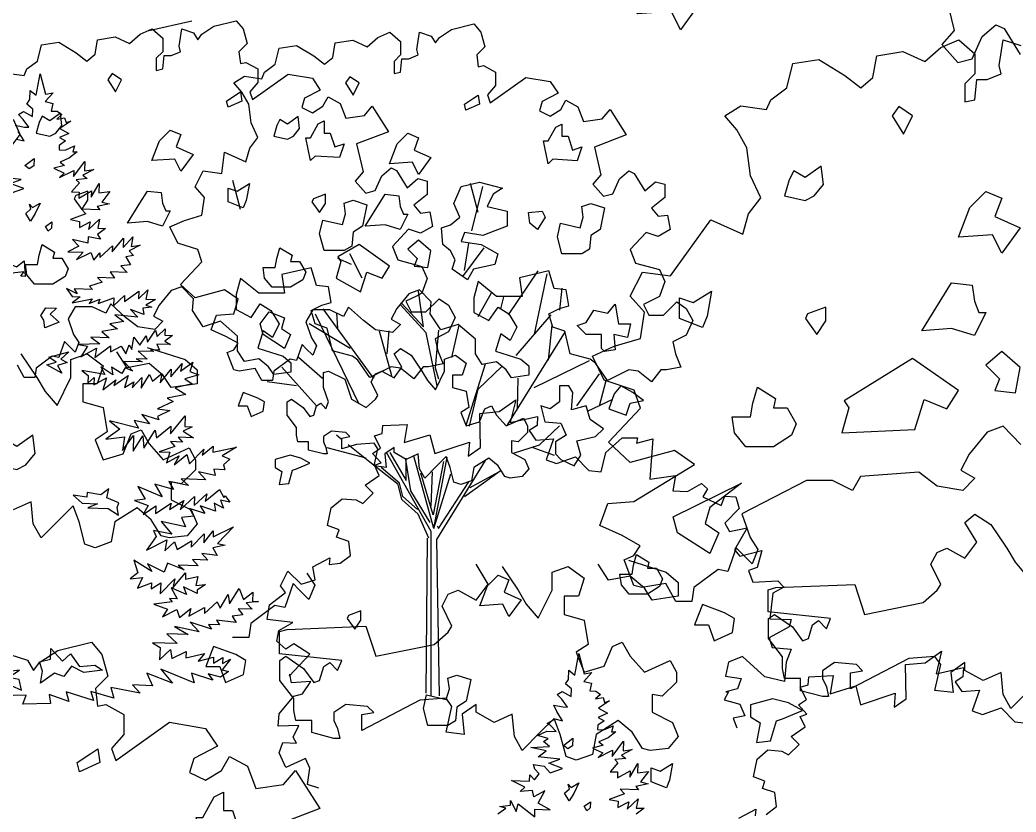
# Model space of a CAD drawing. Header units: inches. Extents: x -11 to 128, y 7 to 56.
# Drawn here: x 49.58 to 50.354, y 22.589 to 23.204 of the extents above; entities that cross this region are included whole.
import ezdxf

# ---------------------------------------------------------------- set-up
doc = ezdxf.new("R2010")
doc.units = ezdxf.units.IN
doc.header["$MEASUREMENT"] = 0
doc.layers.add('CAY', color=94, linetype='Continuous')
doc.layers.add('CAY-3', color=61, linetype='Continuous')
picture_1 = doc.add_image_def('image1.jpg', size_in_pixel=(1680, 1093))

# ---------------------------------------------------------------- blocks, each defined once
blk = doc.blocks.new('A$C76451831')
at = {"layer": 'CAY'}
for p, q in [((3764, 1772.8), (3822.4, 1787)), ((3822.4, 1787), (3840.1, 1765.7)), ((3680.9, 1765.7), (3711.5, 1755.7)), ((3732.8, 1752.2), (3764, 1772.8)), ((3840.1, 1765.7), (3850.7, 1728)), ((4659.2, 1730), (4666, 1767.4)), ((4666, 1767.4), (4675.2, 1732.1)), ((3711.5, 1755.7), (3722.2, 1738)), ((3722.2, 1738), (3732.8, 1752.2)), ((3850.7, 1728), (3829.5, 1706.7)), ((4648.1, 1722.6), (4648.6, 1738.5)), ((4648.6, 1738.5), (4659.2, 1730)), ((4688.4, 1734.4), (4674.7, 1719)), ((4675.2, 1732.1), (4688.4, 1734.4)), ((4642.8, 1714.7), (4648.1, 1722.6)), ((4653, 1706.2), (4642.8, 1714.7)), ((4674.7, 1719), (4687.7, 1715.8)), ((4687.7, 1715.8), (4685, 1702.8)), ((3829.5, 1706.7), (3833, 1676.1)), ((4628.6, 1696.6), (4636.9, 1701.7)), ((4636.5, 1688.1), (4628.6, 1696.6)), ((4636.9, 1701.7), (4652.5, 1693)), ((4652.5, 1693), (4653, 1706.2)), ((4685, 1702.8), (4695.4, 1702.4)), ((4703.4, 1696.7), (4694.9, 1688.8)), ((4694.9, 1688.8), (4708.2, 1691.1)), ((4695.4, 1702.4), (4703.4, 1696.7)), ((4708.2, 1691.1), (4710.6, 1682.8)), ((3833, 1676.1), (3847.2, 1679)), ((3847.2, 1679), (3878.4, 1661.9)), ((4627.6, 1667.1), (4622.5, 1678.2)), ((4622.5, 1678.2), (4638.7, 1674.9)), ((4646.4, 1674.6), (4636.5, 1688.1)), ((4638.7, 1674.9), (4646.4, 1674.6)), ((4718.8, 1685.3), (4699.8, 1672.8)), ((4699.8, 1672.8), (4715.4, 1664.1)), ((4710.6, 1682.8), (4718.8, 1685.3)), ((3878.4, 1661.9), (3878.4, 1627.1)), ((4637.9, 1650.9), (4627.6, 1667.1)), ((4715.4, 1664.1), (4699.3, 1656.9)), ((4699.3, 1656.9), (4709.5, 1651.1)), ((3864.3, 1582.3), (3957.4, 1648.4)), ((3957.4, 1648.4), (4019.9, 1637.7)), ((4611, 1646.4), (4624.4, 1654.1)), ((4616.3, 1643.5), (4611, 1646.4)), ((4626.4, 1632.7), (4616.3, 1643.5)), ((4624.4, 1654.1), (4637.9, 1650.9)), ((4698.8, 1643.4), (4698.5, 1635.7)), ((4709.5, 1651.1), (4698.8, 1643.4)), ((4708.9, 1635.3), (4725.5, 1642.4)), ((4725.5, 1642.4), (4722.4, 1632.1)), ((3878.4, 1627.1), (3857.2, 1602.9)), ((4019.9, 1637.7), (4040.5, 1607.1)), ((4594.4, 1625.7), (4610.5, 1633.3)), ((4612.8, 1620.1), (4594.4, 1625.7)), ((4610.5, 1633.3), (4626.4, 1632.7)), ((4698.5, 1635.7), (4708.9, 1635.3)), ((4716.6, 1621.4), (4700.5, 1614.3)), ((4730.1, 1631.8), (4716.6, 1621.4)), ((4722.4, 1632.1), (4730.1, 1631.8)), ((4040.5, 1607.1), (3999.3, 1585.8)), ((4582.8, 1604.8), (4615, 1606.4)), ((4609.3, 1598.9), (4582.8, 1604.8)), ((4604.5, 1614.9), (4612.8, 1620.1)), ((4615, 1606.4), (4604.5, 1614.9)), ((4708, 1608.6), (4689.3, 1603.8)), ((4689.3, 1603.8), (4707.5, 1595.4)), ((4700.5, 1614.3), (4708, 1608.6)), ((4723.6, 1589.4), (4743.1, 1615.5)), ((4743.1, 1615.5), (4742.6, 1599.2)), ((3857.2, 1602.9), (3864.3, 1582.3)), ((4047.6, 1565.2), (4061.2, 1589.4)), ((4061.2, 1589.4), (4092.4, 1572.3)), ((4595.8, 1588.5), (4609.3, 1598.9)), ((4632.8, 1584.5), (4595.8, 1588.5)), ((4699.6, 1587.6), (4724, 1599.9)), ((4707.5, 1595.4), (4699.6, 1587.6)), ((4724, 1599.9), (4723.6, 1589.4)), ((4758.5, 1601.4), (4739.6, 1591.6)), ((4739.6, 1591.6), (4747.1, 1585.9)), ((4742.6, 1599.2), (4758.5, 1601.4)), ((3999.3, 1585.8), (3992.2, 1561.6)), ((4092.4, 1572.3), (4106.6, 1533.9)), ((4587.2, 1575.6), (4605.7, 1572.3)), ((4589.7, 1567.4), (4587.2, 1575.6)), ((4605.7, 1572.3), (4616.2, 1561)), ((4614, 1577.4), (4632.8, 1584.5)), ((4637.7, 1568.4), (4614, 1577.4)), ((4733.7, 1578.2), (4720, 1562.8)), ((4747.1, 1585.9), (4728.4, 1583.8)), ((4728.4, 1583.8), (4733.7, 1578.2)), ((4754.1, 1553.5), (4768.1, 1577)), ((4768.1, 1577), (4767.5, 1561.2)), ((3992.2, 1561.6), (4019.9, 1548.1)), ((4019.9, 1548.1), (4047.6, 1565.2)), ((4154.9, 1541), (4175.6, 1565.2)), ((4175.6, 1565.2), (4217.4, 1499.1)), ((4580.8, 1546.4), (4581.1, 1557.2)), ((4581.1, 1557.2), (4589, 1548.8)), ((4589, 1548.8), (4597.1, 1559)), ((4597.1, 1559), (4589.7, 1567.4)), ((4616.2, 1561), (4637.7, 1568.4)), ((4720, 1562.8), (4733.1, 1562.4)), ((4732.8, 1552), (4754.5, 1564.3)), ((4733.1, 1562.4), (4732.8, 1552)), ((4754.5, 1564.3), (4754.1, 1553.5)), ((4767.5, 1561.2), (4786.6, 1563.2)), ((4786.6, 1563.2), (4772.4, 1545.1)), ((4106.6, 1533.9), (4154.9, 1541)), ((4572.7, 1536.2), (4549.1, 1547.5)), ((4549.1, 1547.5), (4580.8, 1546.4)), ((4564.3, 1528.4), (4572.7, 1536.2)), ((4785.9, 1541.9), (4764.4, 1537.2)), ((4764.4, 1537.2), (4769.2, 1531.6)), ((4772.4, 1545.1), (4785.9, 1541.9)), ((4585.6, 1530.3), (4564.3, 1528.4)), ((4588, 1519.4), (4585.6, 1530.3)), ((4606.9, 1529.6), (4588, 1519.4)), ((4595.3, 1508.7), (4606.9, 1529.6)), ((4745, 1524.8), (4718.3, 1514.8)), ((4769.2, 1531.6), (4737.5, 1532.7)), ((4737.5, 1532.7), (4745, 1524.8)), ((4528.9, 1502.9), (4547.6, 1504.9)), ((4539.3, 1499.8), (4528.9, 1502.9)), ((4547.6, 1504.9), (4547.9, 1513.1)), ((4547.9, 1513.1), (4557.6, 1494.1)), ((4557.6, 1494.1), (4560.8, 1507.2)), ((4560.8, 1507.2), (4589.5, 1484.9)), ((4616.2, 1497.1), (4595.3, 1508.7)), ((4718.3, 1514.8), (4734.1, 1511.6)), ((4734.1, 1511.6), (4733.7, 1501.1)), ((4733.7, 1501.1), (4752.6, 1510.9)), ((4749.5, 1497.9), (4768.7, 1515.8)), ((4752.6, 1510.9), (4749.5, 1497.9)), ((4768.7, 1515.8), (4765.4, 1500)), ((4217.4, 1499.1), (4134.9, 1467.3)), ((4525.8, 1489.8), (4539.3, 1499.8)), ((4589.5, 1484.9), (4589.9, 1498)), ((4589.9, 1498), (4616.2, 1497.1)), ((4779, 1499.6), (4765, 1489.2)), ((4765.4, 1500), (4779, 1499.6)), ((3035.1, 1358.6), (3052.2, 1286.6)), ((1732.8, 1302.8), (1656.2, 1285.1)), ((3052.2, 1286.6), (3031, 1262.4)), ((2228.3, 971.5), (2215.1, 1021.6)), ((2217.8, 939.8), (2236.3, 1016.3)), ((2204.6, 871.1), (2212.5, 918.7)), ((2027.8, 857.9), (2006.6, 900.2)), ((2201.9, 860.6), (2238.9, 910.7)), ((2009.3, 881.7), (1985.5, 892.2)), ((2281, 794.5), (2332.5, 870.4)), ((2326.2, 761), (2347.8, 865.6)), ((2491.6, 827), (2512.8, 868.3)), ((2512.8, 868.3), (2561.2, 861.8)), ((2134, 774), (2125.3, 835.7)), ((2228.6, 791.9), (2251.7, 832.8)), ((2370.1, 802.5), (2374.1, 840.9)), ((2138.7, 763.4), (2093.5, 812.2)), ((2095.8, 814.5), (2134, 774)), ((2268, 805.1), (2272.9, 825.9)), ((2516.4, 799.3), (2491.6, 827)), ((2022.3, 639.8), (1946.8, 795.6)), ((2047.7, 684.5), (1960.2, 805.1)), ((1985.8, 770.9), (1983.8, 797.9)), ((2294.3, 724.1), (2354.9, 794.5)), ((2509.3, 753.8), (2516.4, 799.3)), ((2007, 736.3), (1936.2, 779.1)), ((2182.7, 720.5), (2195.7, 776.4)), ((2350.1, 715.8), (2356.4, 776.4)), ((2079.1, 689), (2057.9, 766.3)), ((2071.1, 726.8), (2074.5, 766.9)), ((2157.5, 671.8), (2138.7, 763.4)), ((2159.9, 768.1), (2154, 702.8)), ((2278.7, 602.9), (2379.6, 765.8)), ((2463.9, 740.3), (2509.3, 753.8)), ((2426.2, 723.2), (2463.9, 740.3)), ((1958.8, 684.4), (1917.8, 720.8)), ((2207.6, 603.7), (2240.9, 709.9)), ((2325.4, 669), (2421.3, 715.4)), ((2446.8, 681.3), (2426.2, 723.2)), ((1948.8, 636.8), (1888.7, 704)), ((2154, 702.8), (2159.9, 684)), ((2228.7, 665.9), (2269.2, 705.2)), ((2399.3, 636.8), (2438.6, 692.2)), ((1914.2, 671.4), (1863.5, 678.5)), ((2296.7, 631.7), (2297.9, 685.1)), ((2438.6, 636.8), (2450, 680.8)), ((2498.7, 664.2), (2446.8, 681.3)), ((2213.4, 601.8), (2228.7, 665.9)), ((2509.3, 632.9), (2498.7, 664.2)), ((2417.8, 627.7), (2461.8, 648.6)), ((2334.4, 569.5), (2369.4, 602.2)), ((1991.5, 579.5), (1983.4, 586)), ((2041.2, 539.6), (2003.7, 569.7)), ((2289.6, 555.4), (2334.4, 569.5)), ((2034.5, 546.7), (1966.9, 564.4)), ((2147.3, 419.7), (2069.9, 556)), ((2075.8, 556.2), (2104.1, 507.8)), ((2323, 565.2), (2360, 551.4)), ((2089.9, 500.7), (2041.2, 539.6)), ((2102.9, 544.4), (2111.2, 489.7)), ((2104.1, 507.8), (2104.1, 546.7)), ((2151.6, 424.8), (2117.3, 549.9)), ((2168.2, 540.8), (2150.5, 448.4)), ((2151.6, 424.8), (2175, 548.1)), ((2156.8, 405.9), (2241.3, 542.4)), ((2092.3, 503.1), (2060.4, 530.2)), ((2150.5, 448.4), (2129.2, 520.8)), ((2146.9, 463.7), (2149.3, 523.1)), ((2151.6, 424.8), (2181.2, 519.2)), ((2205.1, 479.9), (2266.8, 524.3)), ((2214.5, 496), (2264.5, 523.1)), ((2096.6, 475.1), (2089.9, 500.7)), ((2098.2, 480.3), (2092.3, 503.1)), ((2159.9, 424.8), (2212.2, 505.4)), ((2111.2, 489.7), (2144.6, 435.4)), ((2124.5, 449.6), (2096.6, 475.1)), ((2123.3, 457.8), (2098.2, 480.3)), ((2143, 408.3), (2124.5, 449.6)), ((2147.3, 135.4), (2147.3, 419.7)), ((2157.5, 429.5), (2159.9, 424.8)), ((2138.3, 140.1), (2140.6, 408.3)), ((2161.5, 135.4), (2156.8, 405.9))]:
    blk.add_line(p, q, dxfattribs=at)
for points in [[(4216, 1534.3), (4196, 1540.6), (4200.2, 1569.1), (4192.8, 1586), (4159, 1570.1), (4147.4, 1595.5), (4153.8, 1613.4), (4177, 1612.3), (4171.7, 1622.9), (4181.2, 1642.9), (4145.3, 1641.9), (4147.4, 1663), (4172.8, 1693.5), (4187.5, 1697.8), (4202.3, 1718.9), (4168.5, 1716.7), (4165.4, 1731.5), (4164.3, 1728.3), (4200.2, 1766.3), (4172.8, 1784.2), (4159, 1774.7), (4143.2, 1788.5), (4146.4, 1807.4), (4170.6, 1821.2), (4126.4, 1826.4), (4130.6, 1851.7), (4158, 1872.8), (4149.6, 1884.4), (4162.2, 1909.7), (4185.4, 1887.6), (4209.7, 1895), (4205.5, 1917.1), (4235, 1933), (4233.9, 1921.4), (4252.9, 1923.5), (4270.8, 1937.2), (4267.7, 1961.4), (4246.6, 1968.8), (4250.8, 1981.5), (4230.8, 1988.9), (4237.1, 2019.4), (4256.1, 2035.3), (4280.3, 2033.1), (4291.9, 2026.8), (4309.9, 2044.7), (4296.2, 2058.5), (4320.4, 2075.3), (4312, 2093.3), (4323.6, 2097.5), (4308.8, 2113.3), (4322.5, 2122.8), (4312, 2143.9), (4325.7, 2148.1), (4326.7, 2161.8), (4368.9, 2163.9), (4363.7, 2132.3), (4408, 2146), (4416.4, 2113.3), (4476.5, 2133.3), (4474.4, 2109.1), (4495.5, 2123.9), (4494.4, 2182.9), (4528.2, 2186.1), (4556.7, 2206.1), (4547.2, 2167.1), (4594.6, 2177.6), (4593.6, 2161.8), (4579.9, 2153.4), (4591.5, 2136.5), (4622.1, 2138.6), (4609.4, 2102.8), (4627.3, 2096.4), (4660, 2108), (4683.2, 2083.8), (4704.3, 2081.7), (4712.8, 2115.4), (4741.2, 2140.7), (4767.6, 2140.7), (4765.5, 2131.2), (4794, 2138.6), (4788.7, 2069), (4833, 2075.3), (4828.8, 2049), (4854.1, 2047.9), (4878.3, 2061.6), (4888.9, 2052.1), (4880.5, 2038.4), (4912.1, 2023.7), (4918.4, 2039.5), (4937.4, 2038.4), (4943.7, 2018.4), (4918.4, 1993.1), (4926.9, 1978.3), (4957.4, 1984.6), (4935.3, 1946.7), (4944.8, 1936.1), (4982.8, 1945.6), (4974.3, 1916.1), (4959.6, 1910.8), (4966.9, 1890.8), (5010.2, 1892.9), (5020.7, 1882.3), (5001.7, 1871.8), (4996.5, 1827.5), (5033.4, 1826.4), (5030.2, 1813.8), (4995.4, 1794.8), (5000.7, 1777.9), (5033.4, 1774.7), (5024.9, 1752.6), (5021.8, 1718.9), (4988, 1727.3), (4949, 1762.1), (4924.8, 1752.6), (4919.5, 1728.3), (4946.9, 1724.1), (4940.6, 1706.2), (4920.5, 1700.9), (4924.8, 1700.9), (4917.4, 1687.2), (4944.8, 1679.8), (4953.2, 1659.8), (4933.2, 1655.6), (4939.5, 1638.7)], [(4942.7, 1482.3), (4972.2, 1498.2), (4971.1, 1486.6)], [(4990.1, 1488.7), (5008, 1502.4), (5004.9, 1526.6), (4983.8, 1534), (4988, 1546.7), (4968, 1554.1), (4974.3, 1584.7), (4993.3, 1600.5), (5017.5, 1598.4), (5029.1, 1592), (5047.1, 1610), (5033.4, 1623.7), (5057.6, 1640.6), (5049.2, 1658.5), (5060.8, 1662.7), (5046, 1678.5), (5059.7, 1688), (5049.2, 1709.1), (5062.9, 1713.3), (5063.9, 1727), (5106.1, 1729.1), (5100.9, 1697.5), (5145.2, 1711.2), (5153.6, 1678.5), (5213.7, 1698.6), (5211.6, 1674.3), (5232.7, 1689.1), (5231.6, 1748.1), (5265.4, 1751.3), (5293.9, 1771.3), (5284.4, 1732.3), (5331.8, 1742.9), (5330.8, 1727), (5317.1, 1718.6), (5328.7, 1701.7), (5359.3, 1703.8), (5346.6, 1668), (5364.5, 1661.6), (5397.2, 1673.2), (5420.4, 1649), (5441.5, 1646.9)], [(4680, 1494.9), (4675.3, 1503.2), (4686, 1511), (4685.6, 1500.1), (4680, 1494.9)], [(1420.7, 1005.5), (1442.2, 1012.9), (1418.5, 1021.8), (1437.3, 1028.9), (1400.3, 1032.9)], [(1428.9, 1098.6), (1442.4, 1095.4), (1432.1, 1111.6)], [(1427, 1122.6), (1443.2, 1119.4), (1450.9, 1119.1), (1441, 1132.6), (1433.1, 1141), (1441.4, 1146.2), (1457, 1137.5), (1457.5, 1150.6), (1447.3, 1159.1), (1452.6, 1167.1), (1453.1, 1182.9), (1463.7, 1174.4), (1470.5, 1211.8), (1479.7, 1176.6), (1492.9, 1178.8), (1479.2, 1163.4), (1492.2, 1160.3), (1489.5, 1147.2), (1499.9, 1146.8), (1507.9, 1141.1), (1499.4, 1133.3), (1512.7, 1135.5), (1515.1, 1127.3), (1523.3, 1129.7), (1504.3, 1117.2), (1519.9, 1108.5), (1503.8, 1101.4), (1514, 1095.6), (1503.3, 1087.8), (1503, 1080.1), (1513.4, 1079.7), (1530, 1086.9), (1526.9, 1076.5), (1534.6, 1076.3), (1521.1, 1065.9), (1505, 1058.7), (1512.5, 1053), (1493.8, 1048.2), (1512, 1039.9), (1504.1, 1032), (1528.5, 1044.3), (1528.1, 1033.9), (1547.6, 1060), (1547.1, 1043.7), (1563, 1045.8), (1544.1, 1036.1), (1551.6, 1030.3), (1532.9, 1028.3), (1538.2, 1022.7), (1524.5, 1007.3), (1537.6, 1006.8), (1537.3, 996.4), (1559, 1008.8), (1558.6, 997.9), (1572.6, 1021.5), (1572, 1005.6), (1591.1, 1007.7), (1576.9, 989.6), (1590.4, 986.4), (1568.9, 981.7), (1573.7, 976.1), (1542, 977.2), (1549.5, 969.2), (1522.8, 959.3), (1538.6, 956), (1538.2, 945.6), (1557.1, 955.4), (1554, 942.3), (1573.2, 960.2), (1569.9, 944.5), (1583.5, 944), (1569.5, 933.6), (1574.7, 925.7), (1553.5, 929.2), (1553.1, 918.3), (1526.6, 924.7), (1537.1, 913.4), (1518.2, 903.7), (1544.9, 902.7), (1533.5, 890), (1558, 902.3), (1563, 889), (1573.8, 901.7), (1573.5, 893.6), (1595.6, 914.1), (1595.2, 903.7), (1614.6, 927.1), (1614, 910.8), (1631, 929.2), (1627.7, 913), (1643.6, 915.2), (1624.7, 905.4), (1632.1, 897), (1618.9, 894.7), (1626.6, 881.3), (1610.2, 879.2), (1620.7, 867.9), (1591.3, 868.9), (1599.1, 858.2), (1569.6, 859.3), (1577.5, 850.8), (1556, 843.9), (1561.2, 838.3), (1529.1, 839.4), (1534.2, 831), (1515.9, 839.8), (1525.9, 826.3), (1539.5, 825.9), (1525.5, 815.5), (1560.6, 822.4), (1554.9, 814.4), (1573.8, 821.9), (1570.8, 813.9), (1597.8, 823.8), (1597.4, 810.2), (1616.6, 828.2), (1616.2, 817.7), (1640.9, 835.5), (1640.4, 822.3), (1656.8, 837.6), (1653.5, 821.9), (1669.8, 821.3), (1653.1, 811), (1663.9, 807.9), (1648, 805.8), (1649.9, 795.3), (1626.6, 803.8), (1639.3, 790.2), (1599.5, 794.3), (1615, 782.9), (1590.8, 778.7), (1604.1, 770.1), (1577.2, 765.6), (1590, 754.7), (1558.3, 755.8), (1573.8, 744.4), (1536.6, 743), (1552.3, 740.2), (1540.8, 721.6), (1568.1, 736.9), (1564.8, 720.7), (1592.2, 741.1), (1591.9, 730.6), (1610.8, 740.4), (1618.5, 727), (1624.5, 742.7), (1629.2, 734.8), (1632.6, 756), (1643, 742), (1654, 757.9), (1656.3, 747), (1670.2, 767.8), (1672.6, 757.3), (1686.6, 770), (1686.2, 759.1), (1699.3, 758.6), (1685.9, 748.7), (1696.1, 742.9), (1672.1, 743.7), (1677.2, 733.1), (1661.3, 733.7), (1666.6, 730.8), (1639.9, 731.7), (1655.3, 717.6), (1636.8, 718.2), (1647, 712.9), (1615.3, 714), (1630.6, 697.1), (1617.6, 703), (1611.9, 692.8), (1593.7, 703.8), (1595.9, 690.6), (1575.1, 704.5), (1582.3, 691.1), (1542.7, 697.9), (1553.3, 689.4), (1552.8, 676.3), (1563.6, 686.3), (1563.1, 673.2), (1584.9, 685.6), (1579.1, 664.5), (1601.1, 682.3), (1598, 672), (1622.6, 689.7), (1616.4, 668.6), (1632.6, 678.5), (1629.6, 668.1), (1646.1, 686.1), (1645.4, 667.6), (1659.8, 691.1), (1664.9, 680), (1681.2, 693.1), (1677.9, 676.9), (1697.3, 700.2), (1696.8, 687.1), (1716.2, 710.4), (1713, 696.9), (1734.9, 712.5), (1729.3, 696.4), (1745, 690.8), (1720.7, 683.5), (1733.6, 674.9), (1704.3, 668.2), (1722.5, 656.7), (1690.1, 650.1), (1700.8, 644.3), (1673.6, 631.7), (1694.8, 628.7), (1673.2, 618.6), (1675.7, 613), (1646.5, 622.2), (1659.6, 605.9), (1633, 611.8), (1640.7, 598.4), (1590.4, 611), (1608.5, 596.8), (1583.9, 579.1), (1616.2, 583.4), (1612.6, 559.5), (1632.1, 585.5), (1631.2, 558.8), (1648, 585), (1649.9, 563.6), (1669.6, 594.7), (1671.9, 581.4), (1696.6, 601.9), (1696.1, 588.3), (1721.2, 619.6), (1720.6, 601), (1733.7, 600.6), (1717.6, 593), (1735.8, 581.9), (1709.1, 582.8), (1716.9, 574.4), (1695.7, 575.2), (1703.5, 566.7), (1676.5, 557.2), (1695, 556.6), (1688.9, 538.2), (1710.7, 550.6), (1702.4, 535), (1724.3, 552.8), (1728.8, 536.8), (1753.7, 562.3), (1750.6, 551.9), (1769.7, 567.1), (1769.3, 556.7), (1810, 565.7), (1785.4, 550.7), (1798.4, 544.8), (1787.6, 534.8), (1790, 526.5), (1771, 527.2), (1773.4, 516.7), (1744.6, 522.7), (1757.2, 509.1), (1714.7, 510.6), (1727.4, 499.2), (1693.2, 505.9), (1700.9, 492.5), (1669.1, 501.3), (1681.4, 479.5), (1639.5, 497.3), (1652.3, 475.6), (1633.6, 473.5), (1657.4, 464.5), (1648.7, 449), (1670.5, 464.1), (1670, 450.9), (1697.4, 468.6), (1694.3, 457.8), (1718.8, 473.3), (1712.8, 457.1), (1737.7, 480.3), (1737.1, 464.5), (1759.1, 485), (1755.9, 472), (1780.7, 492.4), (1788.3, 478.5), (1790.7, 481.2), (1798.5, 470.5), (1782.7, 473.7), (1787.7, 460), (1771.7, 468.7), (1773.9, 455), (1747.5, 464.1), (1755.2, 450.7), (1728.8, 459.3), (1736.5, 445.9), (1715.1, 443.9), (1722.2, 427.8), (1680, 437), (1698.2, 415), (1666.3, 421.6), (1671.3, 411), (1654.7, 387.5), (1689.7, 404.9), (1686.3, 386.4), (1702.7, 401.7), (1707.7, 388.4), (1732.3, 403.4), (1731.9, 392.6), (1754, 415.8), (1753.4, 400), (1770, 420.7), (1769.7, 410.3), (1805.2, 427.6), (1777.4, 399.1), (1790.4, 396), (1769, 391.3), (1776.7, 377.8), (1750.1, 381.5), (1760.6, 370.2), (1733.8, 371.2), (1743.9, 360.4), (1709.5, 361.6), (1719.6, 353.1), (1691, 365), (1685, 349.3), (1656.1, 363.5), (1663.8, 350.1), (1632.7, 369.7), (1639.7, 348.2), (1626.2, 337.8), (1647.6, 339.7), (1638.8, 321.5), (1663.1, 331), (1662.7, 320.6), (1679, 330.5), (1678.3, 311.9), (1703.2, 337.8), (1700, 322), (1722.2, 348), (1721.8, 337.1), (1743.2, 341.8), (1740, 326.1), (1756.3, 327.8), (1742.4, 317.8), (1742.2, 312.4), (1718.6, 324.1), (1723.6, 310.3), (1697.2, 322.1), (1707.5, 303.2), (1694.3, 303.7), (1699.1, 298), (1667.2, 293.7), (1691, 285.2), (1682.3, 271.9), (1706.8, 284.6), (1711.8, 270.9), (1730.9, 286.1), (1727.7, 273), (1755, 287.9), (1754.6, 277.5), (1776.6, 298.1), (1781.7, 287), (1795.6, 310.5), (1797.8, 294.6), (1814.6, 320.8), (1822.1, 301.9), (1838.4, 314.5), (1837.8, 298.6), (1848.2, 298.3), (1826.8, 296.3), (1837.3, 285.1), (1813.3, 285.9), (1821.1, 275.2), (1802.5, 273.1), (1809.8, 262), (1775.5, 265.9), (1780.6, 258), (1761.6, 258.7), (1766.8, 250.4), (1730.1, 262.5), (1745.3, 245.7), (1703.1, 255.3), (1726.6, 241.3), (1689.5, 242.6), (1707.5, 225.7), (1664.9, 227.2), (1677.8, 219), (1677, 197.7), (1696.2, 215.6), (1698.4, 199.7), (1722.9, 212), (1722.5, 201.1), (1754.9, 208.2), (1743.6, 195.4), (1770.5, 202.2), (1770.2, 191.8), (1786.4, 201.6), (1786, 191.2), (1799.9, 198.4), (1785.6, 180.3), (1796.4, 177.2), (1782.5, 167.3), (1761.4, 173.5), (1769.1, 162.3), (1732.4, 174.5), (1736.8, 158), (1679.2, 181.3), (1699.6, 157), (1654.9, 174.5), (1665, 152.8), (1630.2, 154), (1643.3, 140), (1592.9, 149.9), (1597.7, 131.1), (1558.2, 142.9), (1562.6, 126.9), (1515.6, 142.2), (1520, 125.7), (1486, 137.8), (1488.1, 121.8), (1440.1, 120.8), (1446.1, 136.4), (1358.1, 134.1)], [(1484.5, 939.3), (1479.8, 947.6), (1490.5, 955.4), (1490.1, 944.5), (1484.5, 939.3)]]:
    blk.add_lwpolyline(points, dxfattribs=at)
for points in [[(4784.5, 1915.2), (4800.4, 1915.2), (4810.9, 1896.7), (4805.6, 1883.5), (4784.5, 1870.3), (4752.8, 1870.3), (4739.6, 1886.1), (4737, 1904.6), (4758.1, 1904.6), (4760.8, 1920.5), (4766, 1939), (4787.2, 1925.7)], [(4507.9, 1884.3), (4526.4, 1902.8), (4544.9, 1894.9), (4536.9, 1873.7), (4566, 1860.5), (4544.9, 1831.5), (4534.3, 1852.6), (4494.7, 1850)], [(4267.5, 1833.2), (4264.9, 1827.9), (4278.1, 1809.4), (4288.7, 1825.2), (4288.7, 1841.1)], [(4396.9, 1672), (4402.2, 1695.8), (4436.5, 1687.9), (4441.8, 1706.3), (4439.1, 1724.8), (4455, 1730.1), (4478.7, 1722.2), (4470.8, 1685.2), (4455, 1674.7), (4452.3, 1650.9), (4439.1, 1643), (4404.8, 1643)], [(4639.1, 1608.3), (4655.4, 1620.8), (4655, 1607.7), (4646.6, 1602.6)], [(3821.2, 1594.5), (3833.1, 1602.4), (3837, 1578.6), (3801.4, 1562.8), (3797.4, 1578.6)], [(4791, 1545.5), (4791, 1569.3), (4806.8, 1564), (4827.9, 1577.2), (4822.7, 1548.1), (4817.4, 1534.9)], [(4641.2, 1525.7), (4649.6, 1533.5), (4647.2, 1541.3), (4652.4, 1535.7), (4665.8, 1543.4), (4657.5, 1525.1), (4648.9, 1512.3)], [(4035, 1519.2), (4050.8, 1527.2), (4050.8, 1495.5), (4066.6, 1495.5), (4078.5, 1459.8), (4102.3, 1467.8), (4090.4, 1432.1), (4027.1, 1436.1), (4015.2, 1424.2), (4003.3, 1483.6), (4015.2, 1483.6)], [(2523.5, 1367), (2551.2, 1394.7), (2578.9, 1382.8), (2567, 1351.1), (2610.6, 1331.3), (2578.9, 1287.8), (2563.1, 1319.5), (2503.7, 1315.5)], [(1914.2, 715.4), (1902.8, 717.8), (1874.9, 696.9), (1872.6, 680.8), (1854.1, 680.8), (1842.7, 701.7), (1814.8, 696.9), (1805.7, 699.3), (1794.3, 729.2), (1805.7, 733.9), (1812.8, 745.3), (1792, 757.1), (1766.4, 768.5), (1775.5, 794.1), (1805.7, 796.4), (1812.8, 821.6), (1789.6, 837.7), (1738.5, 824), (1713.4, 847.2), (1750.3, 886.5), (1743.2, 907.3), (1708.6, 918.7), (1694.9, 946.6), (1720, 958), (1750.3, 967.1), (1755, 997.4), (1738.5, 1015.9), (1752.7, 1043.4), (1784.9, 1039.1), (1789.6, 1076), (1826.6, 1059.5), (1833.2, 1082.7), (1847.4, 1101.2), (1835.6, 1126.7), (1831.3, 1159), (1819.5, 1179.8), (1805.7, 1196), (1824.2, 1207.4), (1854.1, 1203), (1858.8, 1214.4), (1877.3, 1228.2), (1884.3, 1256.1), (1914.2, 1260.8), (1944.1, 1242.4), (1962.6, 1228.2), (1976.7, 1240), (1981, 1265.2), (2011.3, 1269.9), (2036.5, 1258.5), (2054.9, 1274.6), (2075.8, 1283.7), (2094.3, 1267.5), (2094.3, 1244.3), (2082.9, 1232.9), (2082.9, 1212.1), (2094.3, 1214.4), (2096.6, 1237.6), (2108.4, 1237.6), (2124.5, 1244.3), (2122.2, 1253.8), (2126.9, 1283.7), (2147.3, 1277), (2154.4, 1265.2), (2161.5, 1274.6), (2182.3, 1288.4), (2221.2, 1297.8), (2233, 1283.7), (2240.1, 1258.5), (2225.9, 1244.3), (2228.3, 1223.9), (2237.7, 1225.8), (2258.6, 1214.4), (2258.6, 1191.2), (2244.4, 1175.1), (2249.1, 1161.4), (2311.2, 1205.4), (2352.9, 1198.3), (2366.7, 1177.9), (2339.1, 1163.7), (2334.4, 1147.6), (2352.9, 1138.5), (2371.4, 1149.9), (2380.4, 1166.1), (2401.2, 1154.7), (2410.7, 1129.1), (2442.9, 1133.8), (2456.7, 1149.9), (2484.6, 1105.9), (2429.6, 1084.7), (2441, 1036.7), (2426.8, 1020.6), (2445.3, 999.7), (2461.8, 1004.1), (2473.2, 1029.6), (2489.3, 1043.4), (2498.7, 1039.1), (2517.2, 1008.8), (2535.7, 1024.9), (2551.8, 1020.6), (2551.8, 997.4), (2528.6, 978.9), (2540, 965.1), (2556.1, 967.1), (2560.8, 941.9), (2540, 930.1), (2519.2, 937.2), (2491.7, 907.3), (2500.7, 884.1), (2542.4, 872.7), (2551.8, 851.9), (2542.4, 826.3), (2533.3, 821.6), (2514.8, 812.5), (2523.9, 794.1), (2549.4, 794.1), (2572.6, 816.9), (2588.7, 805.5), (2600.1, 784.6), (2588.7, 759.5), (2565.6, 747.7), (2570.3, 726.8), (2579.3, 704), (2554.2, 699.3), (2544.7, 699.3), (2528.6, 678.5), (2505.4, 696.9), (2489.3, 699.3), (2452.3, 680.8), (2431.5, 710.7), (2422.5, 717.8), (2387.9, 726.8), (2378.5, 766.1), (2357.6, 773.2), (2350.9, 796.4), (2369.4, 805.5), (2385.5, 810.2), (2380.8, 837.7), (2360, 840.1), (2350.9, 870.4), (2299.8, 858.6), (2304.6, 826.3), (2260.5, 826.3), (2228.3, 851.9), (2221.2, 824), (2221.2, 798.4), (2246.8, 784.6), (2262.9, 807.8), (2281.4, 796.4), (2295.5, 773.2), (2283.7, 750), (2267.6, 761.4), (2258.6, 731.5), (2302.2, 717.8), (2316, 706), (2316, 689.9), (2286.1, 685.5), (2277, 699.3), (2260.5, 713.1), (2235.4, 708.3), (2223.6, 726.8), (2223.6, 752.4), (2193.7, 777.9), (2163.8, 768.5), (2145.4, 796.4), (2147.3, 816.9), (2126.9, 837.7), (2108.4, 831), (2087.6, 805.5), (2078.1, 787), (2094.3, 777.9), (2080.5, 763.8), (2050.6, 768.5), (2029.8, 784.6), (2004.2, 807.8), (1995.2, 791.7), (1972, 803.1), (1942.1, 803.1), (1930.3, 782.3), (1939.8, 754.7), (1948.8, 741), (1942.1, 724.5), (1930.3, 736.3), (1923.7, 742.9)], [(2022.5, 1195.9), (2006.6, 1206.4), (1998.7, 1195.9), (2011.9, 1174.8)], [(2220.4, 1169.5), (2228.3, 1174.8), (2231, 1158.9), (2207.2, 1148.4), (2204.6, 1158.9)], [(1919.5, 1116.7), (1916.9, 1137.8), (1898.4, 1124.6), (1885.2, 1132.5), (1880, 1122), (1874.7, 1103.5), (1898.4, 1098.2), (1909, 1103.5)], [(2362.9, 1119.3), (2373.5, 1124.6), (2373.5, 1103.5), (2384.1, 1103.5), (2392, 1079.7), (2407.8, 1085), (2399.9, 1061.2), (2357.7, 1063.9), (2349.7, 1055.9), (2341.8, 1095.6), (2349.7, 1095.6)], [(2088.5, 1090.3), (2106.9, 1108.8), (2125.4, 1100.8), (2117.5, 1079.7), (2146.5, 1066.5), (2125.4, 1037.5), (2114.9, 1058.6), (2075.3, 1055.9)], [(1443.6, 1052.7), (1459.9, 1065.3), (1459.5, 1052.2), (1451.1, 1047)], [(1795.5, 989.9), (1795.5, 1013.7), (1811.3, 1008.4), (1832.5, 1021.6), (1827.2, 992.6), (1821.9, 979.4)], [(2209.9, 855.3), (2183.5, 873.8), (2188.8, 889.6), (2180.8, 905.5), (2167.6, 916), (2165, 945.1), (2180.8, 950.3), (2196.7, 963.5), (2186.1, 987.3), (2199.3, 1016.3), (2231, 1024.3), (2270.6, 1013.7), (2254.7, 1003.1), (2244.2, 982), (2278.5, 974.1), (2278.5, 947.7), (2257.4, 939.8), (2236.3, 931.9), (2204.6, 937.1), (2199.3, 921.3), (2233.6, 916), (2262.7, 900.2), (2257.4, 881.7), (2220.4, 873.8)], [(1943.3, 995.2), (1940.7, 989.9), (1953.9, 971.5), (1964.4, 987.3), (1964.4, 1003.1)], [(2054.1, 982), (2067.3, 1003.1), (2091.1, 1000.5), (2093.7, 982), (2099, 968.8), (2106.9, 968.8), (2093.7, 942.4), (2067.3, 950.3), (2033, 947.7)], [(1445.7, 970.1), (1454.1, 978), (1451.7, 985.8), (1456.9, 980.2), (1470.4, 987.9), (1462, 969.6), (1453.4, 956.7)], [(2365.6, 929.2), (2370.9, 953), (2405.2, 945.1), (2410.4, 963.5), (2407.8, 982), (2423.6, 987.3), (2447.4, 979.4), (2439.5, 942.4), (2423.6, 931.9), (2421, 908.1), (2407.8, 900.2), (2373.5, 900.2)], [(2318.1, 953), (2315.4, 971.5), (2339.2, 974.1), (2344.5, 963.5), (2331.3, 942.4)], [(2062.1, 857.9), (2075.3, 879), (2022.5, 916), (1985.5, 894.9), (1990.8, 887), (1982.9, 857.9), (2025.1, 834.2), (2035.7, 868.5)], [(2141.2, 876.4), (2146.5, 905.5), (2125.4, 923.9), (2106.9, 908.1), (2122.8, 892.2), (2117.5, 879)], [(1903.7, 887), (1919.5, 887), (1930.1, 868.5), (1924.8, 855.3), (1903.7, 842.1), (1872, 842.1), (1858.8, 857.9), (1856.2, 876.4), (1877.3, 876.4), (1880, 892.2), (1885.2, 910.7), (1906.4, 897.5)], [(1444.6, 860.9), (1436.9, 861.2), (1442.2, 869.2), (1426.3, 867), (1404.8, 862.3), (1405.2, 873.2), (1416.4, 883.2), (1429.3, 877.3), (1442.8, 887.7)], [(2577.1, 788.1), (2577.1, 823.8), (2600.8, 815.8), (2632.5, 835.6), (2624.6, 792.1), (2616.7, 772.3)], [(2415.7, 781.4), (2428.9, 802.5), (2452.7, 797.2), (2465.9, 813), (2471.2, 778.7), (2492.3, 778.7), (2487, 755), (2463.2, 760.2), (2465.9, 733.8), (2447.4, 731.2), (2442.1, 736.5), (2442.1, 760.2), (2415.7, 760.2), (2399.9, 776.1)], [(1476.9, 785.4), (1471.7, 793.3), (1479.9, 806.6), (1498.9, 806), (1487.6, 795.5), (1503, 781.8), (1478.7, 771.8)], [(1856.2, 760.2), (1850.9, 778.7), (1866.8, 799.8), (1893.2, 789.3), (1887.9, 770.8), (1903.7, 760.2), (1893.2, 736.5)], [(1485.1, 721.2), (1519.8, 730.4), (1506.2, 717.8), (1516.9, 712), (1500.4, 707.1), (1508.1, 693.7), (1481.9, 707.7), (1497.9, 712.6)], [(1999.5, 590.8), (1974.4, 593.1), (1960.6, 583.7), (1960.6, 574.6), (1964.9, 565.2), (1967.3, 553.8), (1960.6, 553.8), (1935.1, 560.5), (1935.1, 574.6), (1916.6, 574.6), (1914.2, 586), (1914.2, 599.8), (1898.1, 620.6), (1898.1, 643.8), (1905.2, 648.6), (1925.6, 634.4), (1937.4, 618.3), (1944.1, 620.6), (1948.8, 636.8), (1955.9, 641.5), (1964.9, 632), (1969.6, 643.8), (1960.6, 669), (1960.6, 694.6), (1969.6, 696.9), (1997.6, 683.2), (2009, 648.6), (2034.5, 634.4), (2050.6, 648.6), (2054.9, 655.2), (2043.5, 678.5), (2050.6, 692.2), (2062, 696.9), (2082.9, 685.5), (2096.6, 704), (2082.9, 726.8), (2094.3, 736.3), (2112.7, 724.5), (2131.2, 696.9), (2140.6, 680.8), (2154.4, 664.7), (2170.5, 696.9), (2170.5, 717.8), (2189, 724.5), (2207.5, 710.7), (2200.8, 689.9), (2184.3, 689.9), (2184.3, 669), (2207.5, 662.3), (2212.2, 634.4), (2198.4, 625.4), (2207.5, 602.2), (2230.7, 609.2), (2240.1, 632), (2251.5, 636.8), (2260.5, 620.6), (2277, 602.2), (2306.9, 615.9), (2314, 602.2), (2314, 590.8), (2297.5, 574.6), (2286.1, 576.6), (2286.1, 556.2), (2309.3, 544.4), (2316, 528.2), (2304.6, 514.5), (2283.7, 512.1), (2274.7, 514.5), (2262.9, 533), (2246.8, 546.7), (2221.2, 530.6), (2216.9, 507.4), (2198.4, 500.7), (2186.6, 505), (2179.9, 530.6), (2172.9, 549.1), (2156.8, 533), (2135.9, 512.1), (2126.9, 528.2), (2124.5, 553.8), (2103.7, 544.4), (2082.9, 556.2), (2082.9, 565.2), (2066.7, 553.8), (2069.1, 530.6), (2048.3, 533), (2054.9, 562.8), (2048.3, 572.3), (2018, 569.9), (1992.8, 562.8), (1992.8, 581.3), (2006.6, 583.7)], [(2392.2, 660), (2385.5, 671.4), (2369.4, 671.4), (2369.4, 643.8), (2352.9, 632), (2336.8, 636.8), (2343.9, 609.2), (2371.4, 606.9), (2380.8, 586), (2362.3, 574.6), (2362.3, 553.8), (2371.4, 544.4), (2394.6, 533), (2406.4, 551.4), (2399.3, 576.6), (2431.5, 583.7), (2445.3, 597.4), (2422.5, 613.6), (2415.4, 636.8), (2389.8, 630.1)], [(2475.5, 671.4), (2463.7, 657.6), (2454.7, 632), (2484.6, 620.6), (2491.7, 641.5), (2514.8, 646.2), (2496.4, 660)], [(1603.8, 461), (1606.8, 469), (1585.8, 477.9), (1589, 493.7), (1575.1, 483.3), (1551.6, 486.8), (1551.4, 479.1), (1527.5, 482.7), (1542.8, 468.5), (1569.5, 467.6), (1553, 460.5), (1587.8, 459.2), (1606, 447.7)], [(1474.2, 178.1), (1469.4, 194.1), (1488.1, 198.9), (1488.8, 217.4), (1509.3, 195.4), (1522.9, 208.1), (1538.4, 186.2), (1564.8, 188), (1578.1, 179.9), (1545.8, 175.6), (1524.8, 186.7), (1511.1, 168.6), (1495.4, 174.6), (1470.8, 156.9)], [(1809, 206.5), (1770.6, 220.7), (1757.1, 185.9), (1781.3, 185.9), (1791.3, 158.2), (1822.5, 172.3), (1826.1, 196.5)], [(1438.2, 144.9), (1433.9, 163.6), (1414.9, 167), (1434.4, 179.5), (1396.7, 175.3), (1397, 186.2), (1383.5, 175.8), (1365.4, 187.3), (1367.4, 168.6), (1335.2, 167), (1369.6, 152.2), (1385.6, 157.1), (1406.5, 146), (1419.9, 153.2)]]:
    blk.add_lwpolyline(points, close=True, dxfattribs=at)
at = {"layer": 'CAY-3'}
for p, q in [((3100.6, 1276), (3124.7, 1296.6)), ((3124.7, 1296.6), (3138.9, 1290.1)), ((3083.5, 1237.6), (3100.6, 1276)), ((3138.9, 1290.1), (3166.6, 1244.7)), ((3029.1, 1257), (3060.4, 1270.6)), ((3031, 1262.4), (3058.7, 1231.2)), ((3060.4, 1270.6), (3088.1, 1246.4)), ((3130, 1225.7), (3137, 1270.6)), ((3137, 1270.6), (3167.7, 1260.5)), ((2911.8, 1205.1), (2918.3, 1242.8)), ((2918.3, 1242.8), (2963.7, 1249.9)), ((2963.7, 1249.9), (3001.4, 1232.8)), ((3001.4, 1232.8), (3029.1, 1257)), ((3088.1, 1246.4), (3088.1, 1211.6)), ((2762.6, 1187.4), (2773.2, 1229.3)), ((2773.2, 1229.3), (2818.1, 1236.4)), ((2818.1, 1236.4), (2862.9, 1208.6)), ((3058.7, 1231.2), (3083.5, 1237.6)), ((3133.5, 1211.6), (3130, 1225.7)), ((2862.9, 1208.6), (2890.6, 1187.4)), ((3088.1, 1211.6), (3071, 1194.5)), ((3109.3, 1201.6), (3133.5, 1211.6)), ((2890.6, 1187.4), (2911.8, 1205.1)), ((3071, 1194.5), (3071, 1163.2)), ((3088.1, 1166.8), (3091.6, 1201.6)), ((3091.6, 1201.6), (3109.3, 1201.6)), ((2734.9, 1166.8), (2762.6, 1187.4)), ((2655.3, 1139), (2683, 1156.1)), ((2683, 1156.1), (2727.8, 1149.6)), ((2727.8, 1149.6), (2734.9, 1166.8)), ((3071, 1163.2), (3088.1, 1166.8)), ((2676, 1114.8), (2655.3, 1139)), ((2693.6, 1083.6), (2676, 1114.8)), ((2700.1, 1035.2), (2693.6, 1083.6)), ((2717.8, 996.9), (2700.1, 1035.2)), ((2696.6, 969.1), (2717.8, 996.9)), ((2686.6, 934.3), (2696.6, 969.1)), ((2561.2, 861.8), (2631.1, 959.1)), ((2631.1, 959.1), (2686.6, 934.3)), ((6577.4, 899), (6564.2, 949.2)), ((6416.3, 659.8), (6481.8, 639.1)), ((6197.6, 649.2), (6225.3, 607.9)), ((6284.2, 639.1), (6312, 649.2)), ((6284.2, 607.9), (6284.2, 639.1)), ((6312, 649.2), (6339.7, 628.5)), ((6381.5, 625), (6363.8, 652.7)), ((6481.8, 639.1), (6502.4, 621.4)), ((2453.9, 573.9), (2509.3, 632.9)), ((6339.7, 628.5), (6329.6, 597.3)), ((6419.3, 632.1), (6381.5, 625)), ((6444, 611.4), (6419.3, 632.1)), ((6502.4, 621.4), (6502.4, 597.3)), ((6225.3, 607.9), (6239.4, 583.7)), ((6260.1, 559.5), (6284.2, 607.9)), ((6457.6, 590.8), (6444, 611.4)), ((3109.3, 591.6), (3078.1, 553.3)), ((3137, 601.7), (3109.3, 591.6)), ((3167.7, 570.4), (3137, 601.7)), ((6304.9, 597.3), (6304.9, 566)), ((6329.6, 597.3), (6304.9, 597.3)), ((6502.4, 597.3), (6457.6, 590.8)), ((2491.6, 539.1), (2453.9, 573.9)), ((6239.4, 583.7), (6260.1, 559.5)), ((2568.3, 559.8), (2491.6, 539.1)), ((2603, 535.6), (2568.3, 559.8)), ((3078.1, 553.3), (3063.9, 525.6)), ((6304.9, 566), (6339.7, 556)), ((6339.7, 556), (6346.7, 514.1)), ((2498.1, 471.6), (2603, 535.6)), ((2991.4, 522), (2890.2, 514.9)), ((3022.7, 497.8), (2991.4, 522)), ((3063.9, 525.6), (3088.1, 512)), ((6388.6, 510.6), (6405.7, 517.6)), ((6405.7, 517.6), (6419.3, 493.4)), ((2797, 507.9), (2685, 450.4)), ((2841.8, 507.9), (2797, 507.9)), ((2876.6, 490.8), (2841.8, 507.9)), ((2890.2, 514.9), (2876.6, 490.8)), ((3088.1, 512), (3067.5, 490.8)), ((6346.7, 514.1), (6326.1, 500.5)), ((6326.1, 500.5), (6339.7, 465.7)), ((6374.5, 476.3), (6388.6, 510.6)), ((3067.5, 490.8), (3022.7, 497.8)), ((6419.3, 493.4), (6444, 465.7)), ((6444, 465.7), (6488.8, 486.4)), ((6488.8, 486.4), (6499.5, 465.7)), ((2439.1, 429.8), (2452.7, 468.1)), ((2452.7, 468.1), (2498.1, 471.6)), ((6339.7, 465.7), (6374.5, 476.3)), ((6499.5, 465.7), (6499.5, 448.6)), ((2685, 450.4), (2699.2, 409.1)), ((3071, 435.3), (3088.1, 449.5)), ((3088.1, 449.5), (3115.8, 431.8)), ((6499.5, 448.6), (6474.7, 424.4)), ((3091.6, 401.1), (3071, 435.3)), ((3115.8, 431.8), (3143.5, 390.5)), ((2477.5, 412.7), (2439.1, 429.8)), ((6457.6, 427.4), (6457.6, 396.7)), ((6474.7, 424.4), (6457.6, 427.4)), ((2508.7, 395), (2477.5, 412.7)), ((2699.2, 409.1), (2712.7, 388.5)), ((3071, 373.4), (3091.6, 401.1)), ((6457.6, 396.7), (6492.4, 379)), ((2498.1, 377.9), (2508.7, 395)), ((2675.1, 391.3), (2660.8, 350.1)), ((2685, 381.4), (2675.1, 391.3)), ((2702.7, 363.7), (2685, 381.4)), ((2712.7, 388.5), (2702.7, 363.7)), ((3012, 362.8), (3022.7, 383.4)), ((3022.7, 383.4), (3039.8, 390.5)), ((3039.8, 390.5), (3071, 373.4)), ((3143.5, 390.5), (3157.7, 366.3)), ((6215.3, 393.2), (6184, 379)), ((6218.8, 354.8), (6215.3, 393.2)), ((6287.8, 386.1), (6263.6, 361.9)), ((6298.4, 358.4), (6287.8, 386.1)), ((6398.6, 382.6), (6360.3, 358.4)), ((6422.8, 361.9), (6398.6, 382.6)), ((2245.7, 328.6), (2225, 362.9)), ((2453.8, 335.1), (2436.1, 362.9)), ((2481, 370.8), (2498.1, 377.9)), ((2498.1, 326), (2481, 370.8)), ((2488.6, 369.9), (2554, 349.3)), ((3029.1, 328), (3012, 362.8)), ((3157.7, 366.3), (3178.3, 342.1)), ((6492.4, 379), (6502.4, 354.8)), ((1932.1, 347.2), (1945.6, 326.5)), ((2269.8, 359.3), (2297.6, 318)), ((2356.5, 349.3), (2384.2, 359.3)), ((2356.5, 318), (2356.5, 349.3)), ((2384.2, 359.3), (2411.9, 338.7)), ((2554, 349.3), (2574.7, 331.6)), ((2643.7, 353.7), (2601.9, 322.4)), ((2660.8, 350.1), (2643.7, 353.7)), ((6232.4, 330.6), (6218.8, 354.8)), ((6263.6, 361.9), (6232.4, 330.6)), ((6308.4, 320), (6298.4, 358.4)), ((6360.3, 358.4), (6353.8, 323.6)), ((6440.5, 334.2), (6422.8, 361.9)), ((6502.4, 354.8), (6485.3, 334.2)), ((1908, 329.4), (1893.8, 288.2)), ((1917.9, 319.4), (1908, 329.4)), ((2225, 300.9), (2245.7, 328.6)), ((2411.9, 338.7), (2401.9, 307.4)), ((2491.5, 342.2), (2453.8, 335.1)), ((2516.3, 321.6), (2491.5, 342.2)), ((2553.5, 329.5), (2511.7, 322.4)), ((2570.6, 298.2), (2553.5, 329.5)), ((2574.7, 331.6), (2574.7, 307.4)), ((2744, 322.4), (2880.2, 328)), ((2880.2, 328), (2897.3, 276)), ((3022.7, 317.9), (3029.1, 328)), ((6454.1, 330.6), (6440.5, 334.2)), ((6485.3, 334.2), (6454.1, 330.6)), ((1935.6, 301.8), (1917.9, 319.4)), ((1945.6, 326.5), (1935.6, 301.8)), ((2166.1, 290.3), (2176.7, 310.9)), ((2176.7, 310.9), (2193.8, 318)), ((2193.8, 318), (2225, 300.9)), ((2297.6, 318), (2311.7, 293.8)), ((2332.3, 269.7), (2356.5, 318)), ((2511.7, 322.4), (2498.1, 326)), ((2529.9, 300.9), (2516.3, 321.6)), ((2601.9, 322.4), (2598.3, 298.2)), ((2730.4, 318.9), (2744, 322.4)), ((2730.4, 280.5), (2730.4, 318.9)), ((2998.5, 296.7), (3022.7, 317.9)), ((6326.1, 313.5), (6308.4, 320)), ((6353.8, 323.6), (6326.1, 313.5)), ((2311.7, 293.8), (2332.3, 269.7)), ((2377.2, 307.4), (2377.2, 276.1)), ((2401.9, 307.4), (2377.2, 307.4)), ((2574.7, 307.4), (2529.9, 300.9)), ((2598.3, 298.2), (2570.6, 298.2)), ((2897.3, 276), (2998.5, 296.7)), ((1876.7, 291.7), (1834.8, 260.5)), ((1893.8, 288.2), (1876.7, 291.7)), ((2183.2, 255.5), (2166.1, 290.3)), ((2377.2, 276.1), (2411.9, 266.1)), ((2838.3, 269), (2730.4, 280.5)), ((2731, 269), (2741.6, 276)), ((2741.6, 276), (2772.3, 254.8)), ((1834.8, 260.5), (1831.3, 236.3)), ((2411.9, 266.1), (2419, 224.2)), ((2731, 234.2), (2731, 269)), ((2807.1, 258.3), (2817.7, 265.4)), ((2817.7, 265.4), (2831.2, 251.3)), ((2831.2, 251.3), (2838.3, 269)), ((1884.4, 246.4), (1898, 249.9)), ((1884.4, 208.1), (1884.4, 246.4)), ((1898, 249.9), (2034.2, 255.5)), ((2034.2, 255.5), (2051.3, 203.6)), ((2152.5, 224.2), (2176.7, 245.5)), ((2176.7, 245.5), (2183.2, 255.5)), ((2772.3, 254.8), (2790, 230.6)), ((2800, 234.2), (2807.1, 258.3)), ((1831.3, 236.3), (1803.5, 236.3)), ((2051.3, 203.6), (2152.5, 224.2)), ((2419, 224.2), (2398.4, 210.7)), ((2460.9, 220.7), (2478, 227.8)), ((2478, 227.8), (2491.5, 203.6)), ((2755.2, 202.9), (2731, 234.2)), ((2790, 230.6), (2800, 234.2)), ((1992.3, 196.5), (1884.4, 208.1)), ((2398.4, 210.7), (2411.9, 175.9)), ((2446.7, 186.5), (2460.9, 220.7)), ((1885, 196.5), (1895.6, 203.6)), ((1885, 161.7), (1885, 196.5)), ((1895.6, 203.6), (1926.3, 182.3)), ((1961.1, 185.9), (1971.7, 193)), ((1971.7, 193), (1985.3, 178.8)), ((1985.3, 178.8), (1992.3, 196.5)), ((2491.5, 203.6), (2516.3, 175.9)), ((2516.3, 175.9), (2561.1, 196.5)), ((2561.1, 196.5), (2571.7, 175.9)), ((2755.2, 182.3), (2755.2, 202.9)), ((2845.4, 192.9), (2824.7, 178.7)), ((2883.1, 189.3), (2845.4, 192.9)), ((2973.7, 200), (2873.1, 147.5)), ((3019.1, 203.5), (2973.7, 200)), ((3029.1, 189.3), (3019.1, 203.5)), ((3071, 192.9), (3046.8, 175.8)), ((3071, 179.3), (3071, 192.9)), ((1926.3, 182.3), (1944, 158.2)), ((1954, 161.7), (1961.1, 185.9)), ((2411.9, 175.9), (2446.7, 186.5)), ((2571.7, 175.9), (2571.7, 158.8)), ((2758.7, 165.1), (2755.2, 182.3)), ((2824.7, 178.7), (2824.7, 165.1)), ((2873.1, 175.2), (2893.7, 178.7)), ((2873.1, 147.5), (2873.1, 175.2)), ((2893.7, 178.7), (2883.1, 189.3)), ((3019.1, 144.5), (3029.1, 189.3)), ((3046.8, 175.8), (3050.4, 141)), ((3102.3, 161.6), (3071, 179.3)), ((3133.5, 175.8), (3102.3, 161.6)), ((3137, 137.4), (3133.5, 175.8)), ((1909.2, 130.4), (1885, 161.7)), ((1944, 158.2), (1954, 161.7)), ((2571.7, 158.8), (2547, 134.6)), ((2786.4, 165.1), (2758.7, 165.1)), ((2786.4, 143.9), (2786.4, 165.1)), ((2824.7, 165.1), (2831.2, 151)), ((2824.7, 133.9), (2786.4, 143.9)), ((2831.2, 151), (2834.8, 133.9)), ((3050.4, 141), (3019.1, 144.5)), ((3181.9, 144.5), (3150.6, 113.3)), ((1909.2, 109.8), (1909.2, 130.4)), ((2127.7, 127.5), (2027.1, 75)), ((2173.1, 131), (2127.7, 127.5)), ((2183.2, 116.9), (2173.1, 131)), ((2529.9, 137.5), (2529.9, 106.9)), ((2547, 134.6), (2529.9, 137.5)), ((2834.8, 133.9), (2824.7, 133.9)), ((3150.6, 113.3), (3137, 137.4)), ((1912.7, 92.7), (1909.2, 109.8)), ((1999.4, 120.4), (1978.8, 106.3)), ((1978.8, 106.3), (1978.8, 92.7)), ((2037.1, 116.9), (1999.4, 120.4)), ((2027.1, 102.7), (2047.8, 106.3)), ((2047.8, 106.3), (2037.1, 116.9)), ((2173.1, 72.1), (2183.2, 116.9)), ((2225, 120.4), (2200.9, 103.3)), ((2225, 106.9), (2225, 120.4)), ((2256.3, 89.2), (2225, 106.9)), ((2529.9, 106.9), (2564.7, 89.2)), ((1940.4, 92.7), (1912.7, 92.7)), ((1940.4, 71.5), (1940.4, 92.7)), ((1978.8, 92.7), (1985.3, 78.5)), ((2027.1, 75), (2027.1, 102.7)), ((2200.9, 103.3), (2204.4, 68.5)), ((2287.5, 103.3), (2256.3, 89.2)), ((2291.1, 65), (2287.5, 103.3)), ((2360.1, 96.2), (2335.9, 72.1)), ((2370.7, 68.5), (2360.1, 96.2)), ((2470.9, 92.7), (2432.6, 68.5)), ((2495.1, 72.1), (2470.9, 92.7)), ((2564.7, 89.2), (2574.7, 65)), ((1978.8, 61.4), (1940.4, 71.5)), ((1985.3, 78.5), (1988.8, 61.4)), ((2204.4, 68.5), (2173.1, 72.1)), ((2335.9, 72.1), (2304.6, 40.8)), ((2512.8, 44.3), (2495.1, 72.1)), ((1988.8, 61.4), (1978.8, 61.4)), ((2304.6, 40.8), (2291.1, 65)), ((2380.7, 30.2), (2370.7, 68.5)), ((2432.6, 68.5), (2426.1, 33.7)), ((2574.7, 65), (2557.6, 44.3)), ((2526.3, 40.8), (2512.8, 44.3)), ((2557.6, 44.3), (2526.3, 40.8)), ((2398.4, 23.7), (2380.7, 30.2)), ((2426.1, 33.7), (2398.4, 23.7))]:
    blk.add_line(p, q, dxfattribs=at)
for points in [[(6182.3, 1010.2), (6196.5, 1028.7), (6184.7, 1054.3)], [(6173.3, 1134.9), (6203.1, 1130.6), (6207.9, 1142), (6226.3, 1155.7), (6233.4, 1183.7), (6263.3, 1188.4), (6293.2, 1169.9), (6311.6, 1155.7), (6325.8, 1167.5), (6330.1, 1192.7), (6360.4, 1197.4), (6385.5, 1186), (6404, 1202.1), (6424.8, 1211.2), (6443.3, 1195.1), (6443.3, 1171.9), (6431.9, 1160.5), (6431.9, 1139.6), (6443.3, 1142), (6445.7, 1165.2), (6457.5, 1165.2), (6473.6, 1171.9), (6471.2, 1181.3), (6475.9, 1211.2), (6496.4, 1204.5), (6503.5, 1192.7), (6510.5, 1202.1), (6531.4, 1215.9), (6570.3, 1225.3), (6582.1, 1211.2), (6589.1, 1186), (6575, 1171.9), (6577.4, 1151.4), (6586.8, 1153.4), (6607.6, 1142), (6607.6, 1118.8), (6593.5, 1102.7), (6598.2, 1088.9), (6660.3, 1132.9), (6702, 1125.9), (6715.7, 1105.4), (6688.2, 1091.2), (6683.5, 1075.1), (6702, 1066.1), (6720.4, 1077.5), (6729.5, 1093.6), (6750.3, 1082.2), (6759.7, 1056.6), (6792, 1061.4), (6805.7, 1077.5), (6833.6, 1033.4), (6778.6, 1012.2), (6790, 964.2), (6775.9, 948.1), (6794.3, 927.3), (6810.8, 931.6), (6822.2, 957.2), (6838.4, 970.9), (6847.8, 966.6), (6866.3, 936.3), (6884.7, 952.4), (6900.9, 948.1), (6900.9, 924.9), (6877.7, 906.4), (6889.1, 892.7), (6905.2, 894.6), (6909.9, 869.5), (6889.1, 857.7), (6868.2, 864.7), (6840.7, 834.9), (6849.8, 811.7), (6891.4, 800.2), (6900.9, 779.4), (6891.4, 753.8), (6882.4, 749.1), (6863.9, 740.1), (6872.9, 721.6), (6898.5, 721.6), (6921.7, 744.4), (6937.8, 733), (6949.2, 712.2), (6937.8, 687), (6914.6, 675.2), (6919.3, 654.4), (6928.4, 631.5), (6903.2, 626.8), (6893.8, 626.8), (6877.7, 606), (6854.5, 624.5), (6838.4, 626.8), (6801.4, 608.3), (6780.6, 638.2), (6771.5, 645.3), (6736.9, 654.4), (6727.5, 693.7), (6706.7, 700.8), (6700, 724), (6718.5, 733), (6734.6, 737.7), (6729.9, 765.3), (6709, 767.6), (6700, 797.9), (6648.9, 786.1), (6653.6, 753.8), (6609.6, 753.8), (6577.4, 779.4), (6570.3, 751.5), (6570.3, 725.9), (6595.8, 712.2), (6611.9, 735.4), (6630.4, 724), (6644.6, 700.8), (6632.8, 677.6), (6616.7, 689), (6607.6, 659.1), (6651.2, 645.3), (6665, 633.5), (6665, 617.4), (6635.1, 613.1), (6626.1, 626.8), (6609.6, 640.6), (6584.4, 635.9), (6572.6, 654.4), (6572.6, 679.9), (6542.8, 705.5), (6512.9, 696), (6494.4, 724), (6496.4, 744.4), (6475.9, 765.3), (6457.5, 758.6), (6436.6, 733), (6427.2, 714.5), (6443.3, 705.5), (6429.6, 691.3), (6399.7, 696), (6378.8, 712.2), (6353.3, 735.4), (6344.3, 719.2), (6321.1, 730.6), (6291.2, 730.6), (6279.4, 709.8), (6288.8, 682.3), (6297.9, 668.5), (6291.2, 652), (6279.4, 663.8), (6272.8, 670.4), (6263.3, 643), (6251.9, 645.3), (6224, 624.5), (6221.6, 608.3), (6203.1, 608.3), (6191.7, 629.2)]]:
    blk.add_lwpolyline(points, dxfattribs=at)
for points in [[(2980.4, 1138.9), (2956.7, 1154.8), (2944.8, 1138.9), (2964.6, 1107.2)], [(6371.5, 1123.4), (6355.7, 1134), (6347.8, 1123.4), (6361, 1102.3)], [(6569.5, 1097), (6577.4, 1102.3), (6580, 1086.5), (6556.3, 1075.9), (6553.6, 1086.5)], [(2826, 1020.1), (2822.1, 1051.8), (2794.4, 1032), (2774.6, 1043.9), (2766.7, 1028), (2758.7, 1000.3), (2794.4, 992.4), (2810.2, 1000.3)], [(6268.6, 1044.2), (6266, 1065.3), (6247.5, 1052.1), (6234.3, 1060.1), (6229, 1049.5), (6223.7, 1031), (6247.5, 1025.7), (6258, 1031)], [(6712, 1046.9), (6722.6, 1052.1), (6722.6, 1031), (6733.1, 1031), (6741, 1007.2), (6756.9, 1012.5), (6748.9, 988.8), (6706.7, 991.4), (6698.8, 983.5), (6690.9, 1023.1), (6698.8, 1023.1)], [(6437.5, 1017.8), (6456, 1036.3), (6474.5, 1028.4), (6466.5, 1007.2), (6495.6, 994), (6474.5, 965), (6463.9, 986.1), (6424.3, 983.5)], [(3079.4, 980.5), (3107.1, 1008.2), (3134.8, 996.3), (3123, 964.7), (3166.5, 944.9), (3134.8, 901.3), (3119, 933), (3059.6, 929)], [(6292.4, 922.8), (6289.7, 917.5), (6302.9, 899), (6313.5, 914.8), (6313.5, 930.7)], [(6403.2, 909.6), (6416.4, 930.7), (6440.2, 928), (6442.8, 909.6), (6448.1, 896.4), (6456, 896.4), (6442.8, 870), (6416.4, 877.9), (6382.1, 875.2)], [(6714.6, 856.8), (6719.9, 880.5), (6754.2, 872.6), (6759.5, 891.1), (6756.9, 909.6), (6772.7, 914.8), (6796.5, 906.9), (6788.5, 870), (6772.7, 859.4), (6770.1, 835.6), (6756.9, 827.7), (6722.6, 827.7)], [(3027.9, 818.1), (3047.7, 849.8), (3083.4, 845.8), (3087.3, 818.1), (3095.2, 798.3), (3107.1, 798.3), (3087.3, 758.7), (3047.7, 770.6), (2996.3, 766.6)], [(6252.8, 814.5), (6268.6, 814.5), (6279.2, 796), (6273.9, 782.8), (6252.8, 769.6), (6221.1, 769.6), (6207.9, 785.5), (6205.3, 803.9), (6226.4, 803.9), (6229, 819.8), (6234.3, 838.3), (6255.4, 825.1)], [(2798.8, 796), (2794.8, 788.1), (2814.6, 760.4), (2830.5, 784.1), (2830.5, 807.9)], [(3158.6, 659.7), (3166.5, 703.3), (3134.8, 731), (3107.1, 707.2), (3130.9, 683.5), (3123, 663.7)], [(3039.8, 632), (3059.6, 663.7), (2980.4, 719.1), (2862.1, 645.5), (2870, 633.6), (2858.2, 590.1), (2984.4, 596.3), (3000.2, 647.8)], [(1847.4, 650.5), (1821.8, 660), (1812.8, 636.8), (1828.9, 636.8), (1835.6, 618.3), (1856.4, 627.7), (1858.8, 643.8)], [(2739.4, 633.6), (2763.2, 633.6), (2779, 605.9), (2771.1, 586.1), (2739.4, 566.3), (2691.9, 566.3), (2672.1, 590.1), (2668.1, 617.8), (2699.8, 617.8), (2703.8, 641.6), (2711.7, 669.3), (2743.4, 649.5)], [(1921.3, 546.7), (1902.8, 551.4), (1877.3, 544.4), (1877.3, 530.6), (1888.7, 523.5), (1884.3, 500.7), (1900.5, 502.7), (1907.1, 525.9), (1914.2, 528.2), (1937.4, 537.7)], [(2573.8, 417.4), (2565.9, 445.1), (2684, 503), (2629.2, 460.9), (2621.3, 433.2), (2645.1, 417.4), (2629.2, 381.7)], [(6222, 476.6), (6218.1, 508.3), (6190.4, 488.5), (6170.6, 500.4), (6162.6, 484.6), (6154.7, 456.8), (6190.4, 448.9), (6206.2, 456.8)], [(2654.9, 279), (2616.6, 293.2), (2603, 258.3), (2627.2, 258.3), (2637.2, 230.6), (2668.5, 244.8), (2672, 269)], [(2765.8, 123.3), (2738.1, 130.3), (2699.7, 119.7), (2699.7, 99.1), (2716.8, 88.5), (2710.4, 54.3), (2734.5, 57.2), (2744.6, 92), (2755.2, 95.5), (2790, 109.7)]]:
    blk.add_lwpolyline(points, close=True, dxfattribs=at)

msp = doc.modelspace()

# ---------------------------------------------------------------- block references
at = {"layer": 'CAY', "xscale": 0.0004489089019145984, "yscale": 0.0004489089019145984, "zscale": 0.0004489089019145984}
for p in [(46.79873, 22.65309), (48.93576, 22.6181), (47.9198, 21.91828)]:
    msp.add_blockref('A$C76451831', p, dxfattribs=at)

# ---------------------------------------------------------------- pictures from other files: only their frames are drawn
image = msp.add_image(picture_1, insert=(12.49661, 7.37723), size_in_units=(74.4025, 48.40591))
image.dxf.flags = 6

doc.saveas('drawing.dxf')
